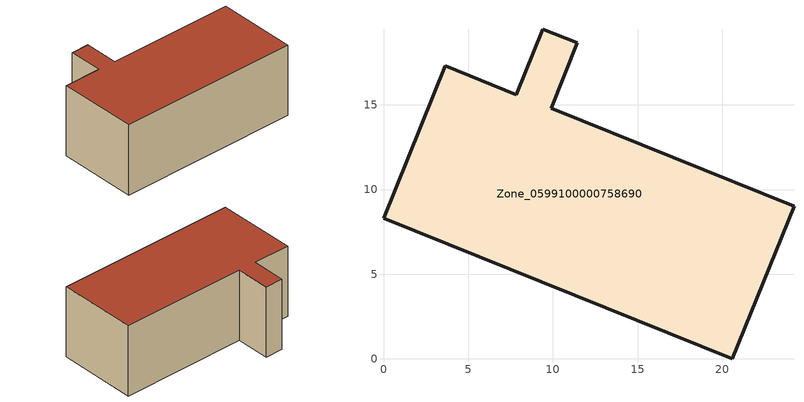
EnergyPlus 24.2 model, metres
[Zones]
Zone_0599100000758690
 floor ground (C_G): 20.57,0 0,8.29 3.63,17.31 7.85,15.6 9.41,19.47 11.44,18.65 9.9,14.79 24.23,9.02 z0
 wall outside (C_F): 11.44,18.65 9.41,19.47 7.85,15.6 3.63,17.31 0,8.29 20.57,0 24.23,9.02 9.9,14.79 11.44,18.65 z0:8.78
 roof outside (C_R): 0,8.29 20.57,0 24.23,9.02 9.9,14.79 11.44,18.65 9.41,19.47 7.85,15.6 3.63,17.31 z8.78
[BUILDING]
Pand.0599100000758690: North Axis=0; Terrain=City; Loads Convergence Tolerance Value=0.04; Temperature Convergence Tolerance Value=0.4; Solar Distribution=FullExterior; Maximum Number of Warmup Days=25; Minimum Number of Warmup Days=1
[Site:Location]
Rotterdam.The.Hague.AP_ZH_NLD Design_Conditions: Latitude=51.96; Longitude=4.45; Time Zone=1; Elevation=-4.5
[SITE:GROUNDTEMPERATURE:BUILDINGSURFACE]
18, 18, 18, 18, 18, 18, 18, 18, 18, 18, 18, 18
[MATERIAL] Thermal Absorptance=0.9; Solar Absorptance=0.7; Visible Absorptance=0.7
Name | Roughness | Thickness | Conductivity | Density | Specific Heat
G.TC.1992-2005 | MediumSmooth | 0.15 | 0.06 | 540 | 1210
F.TC.1992-2005 | Rough | 0.3 | 0.12 | 1920 | 840
R.TC.1992-2005 | MediumRough | 0.2 | 0.08 | 1500 | 1000
[CONSTRUCTION]
C_G: G.TC.1992-2005
C_F: F.TC.1992-2005
C_R: R.TC.1992-2005
[ZONE]
Zone_0599100000758690: Type=1; Multiplier=1; Ceiling Height=Autocalculate; Volume=Autocalculate; Floor Area=autocalculate; Part of Total Floor Area=Yes
[ZONEINFILTRATION:DESIGNFLOWRATE]
Infil_Zone_0599100000758690: Zone or ZoneList or Space or SpaceList=Zone_0599100000758690; Schedule=AlwaysOn; Design Flow Rate Calculation Method=Flow/Area; Flow Rate per Floor Area=0.0015; Constant Term Coefficient=1; Temperature Term Coefficient=0; Velocity Term Coefficient=0; Velocity Squared Term Coefficient=0
[HVACTEMPLATE:ZONE:IDEALLOADSAIRSYSTEM]
Zone_0599100000758690: Maximum Heating Supply Air Temperature=50; Minimum Cooling Supply Air Temperature=13; Maximum Heating Supply Air Humidity Ratio=0.0156; Minimum Cooling Supply Air Humidity Ratio=0.0077; Heating Limit=NoLimit; Cooling Limit=NoLimit; Dehumidification Control Type=ConstantSensibleHeatRatio; Cooling Sensible Heat Ratio=0.7; Dehumidification Setpoint=60; Humidification Control Type=None; Humidification Setpoint=30; Outdoor Air Method=None; Outdoor Air Flow Rate per Person=0.00944; Outdoor Air Flow Rate per Zone Floor Area=0; Outdoor Air Flow Rate per Zone=0; Demand Controlled Ventilation Type=None; Outdoor Air Economizer Type=NoEconomizer; Heat Recovery Type=None; Sensible Heat Recovery Effectiveness=0.7; Latent Heat Recovery Effectiveness=0.65
[ZONECONTROL:THERMOSTAT]
ThermostatControl_Zone_0599100000758690: Zone or ZoneList=Zone_0599100000758690; Control Type Schedule=DualSetpointControlType; Control 1=Thermostat_Zone_0599100000758690; Temperature Difference Between Cutout And Setpoint=0
[THERMOSTATSETPOINT:DUALSETPOINT]
Thermostat_Zone_0599100000758690: Heating Setpoint Temperature Schedule=HeatingSetpoint_Zone_0599100000758690; Cooling Setpoint Temperature Schedule=CoolingSetpoint_Zone_0599100000758690
[SCHEDULE:COMPACT]
HeatingSetpoint_Zone_0599100000758690: Through: 12/31, For: AllDays, Until: 24:00, 21
CoolingSetpoint_Zone_0599100000758690: Through: 12/31, For: AllDays, Until: 24:00, 24
DualSetpointControlType: Through: 12/31, For: AllDays, Until: 24:00, 4
AlwaysOn: Through: 12/31, For: AllDays, Until: 24:00, 1
